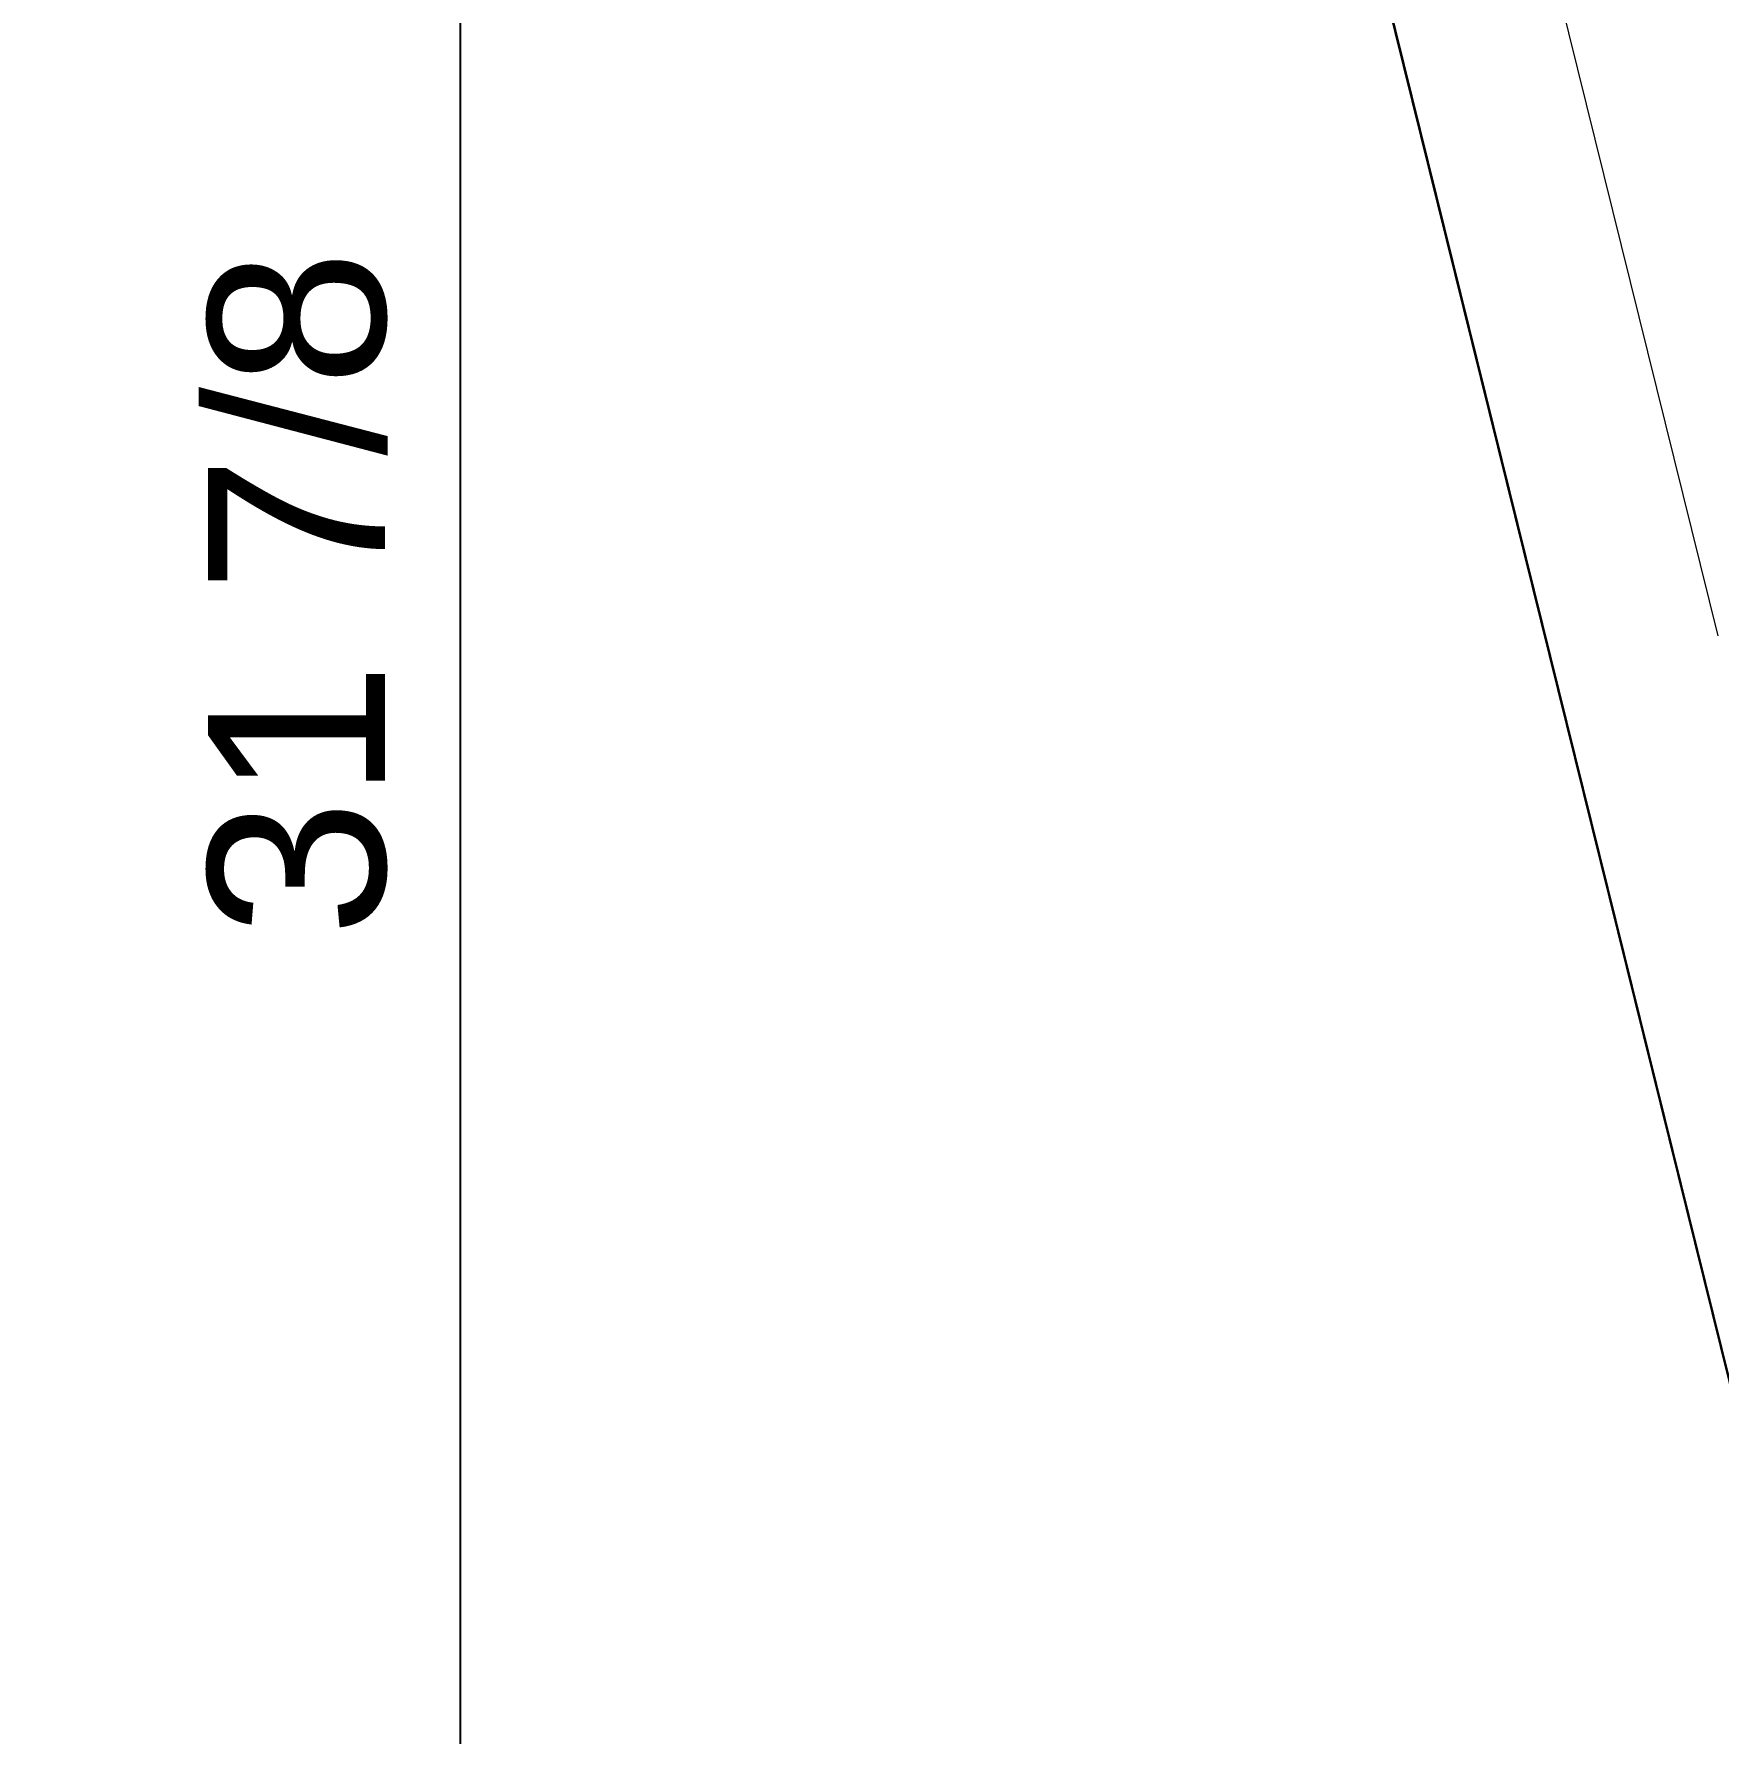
# Model space of a CAD drawing. Header units: inches. Extents: x -7 to 144, y -3 to 95.
# Drawn here: x 55.56 to 67.45, y 67.59 to 79.58 of the extents above; entities that cross this region are included whole.
import ezdxf

# ---------------------------------------------------------------- set-up
doc = ezdxf.new("R2010")
doc.units = ezdxf.units.IN
doc.layers.add('ZANO_R', color=7, linetype='Continuous', lineweight=0)
doc.layers.add('ZANO_W', color=1, linetype='Continuous', lineweight=0)
doc.styles.get("Standard").update_dxf_attribs({"font": 'arial.ttf'})
doc.dimstyles.new('amerykanie', dxfattribs={"dimtxt": 50, "dimasz": 50, "dimexe": 0.5, "dimexo": 0.5, "dimgap": 1, "dimtad": 1, "dimdec": 0, "dimzin": 0, "dimlunit": 5, "dimtxsty": 'Standard', "dimcen": 0.09, "dimclrd": 1, "dimclre": 1, "dimclrt": 1, "dimazin": 0, "dimtfac": 1, "dimtdec": 0, "dimtmove": 0, "dimatfit": 3, "dimfxl": 1, "dimtzin": 0, "dimarcsym": 1})

# ---------------------------------------------------------------- blocks, each defined once
blk = doc.blocks.new('*D355')
at = {"layer": 'ZANO_W', "color": 1, "lineweight": -2}
for p, q in [((61.998, 91.583), (58.066, 91.583)), ((58.566, 90.583), (58.566, 60.688)), ((61.371, 59.688), (58.066, 59.688))]:
    blk.add_line(p, q, dxfattribs=at)
at = {"layer": 'ZANO_W', "color": 1}
for points in [[(58.733, 90.583), (58.399, 90.583), (58.566, 91.583)], [(58.399, 60.688), (58.733, 60.688), (58.566, 59.688)]]:
    blk.add_solid(points, dxfattribs=at)
at = {"layer": 'ZANO_W', "color": 1, "insert": (57.419, 75.635), "char_height": 1.25, "attachment_point": 5, "rotation": 90}
blk.add_mtext('31 7/8', dxfattribs=at)
blk = doc.blocks.new('*D356')
at = {"layer": 'ZANO_W', "color": 1, "lineweight": -2}
for p, q in [((66.775, 83.713), (66.775, 80.42)), ((84.222, 74.88), (84.222, 81.42)), ((67.775, 80.92), (83.222, 80.92))]:
    blk.add_line(p, q, dxfattribs=at)
at = {"layer": 'ZANO_W', "color": 1}
for points in [[(67.775, 81.086), (67.775, 80.753), (66.775, 80.92)], [(83.222, 80.753), (83.222, 81.086), (84.222, 80.92)]]:
    blk.add_solid(points, dxfattribs=at)
at = {"layer": 'ZANO_W', "color": 1, "insert": (75.499, 82.066), "char_height": 1.25, "attachment_point": 5}
blk.add_mtext('17 7/16', dxfattribs=at)

msp = doc.modelspace()

# ---------------------------------------------------------------- linework, layer by layer
at = {"layer": 'ZANO_R'}
for p, q in [((67.86602, 68.69774), (63.92228, 84.6374)), ((67.82417, 68.90042), (63.93089, 84.63617)), ((67.44946, 75.33263), (65.32734, 83.90973))]:
    msp.add_line(p, q, dxfattribs=at)

# ---------------------------------------------------------------- dimensions: what is measured, and where the dimension line sits
at = {"layer": 'ZANO_W'}
dim = msp.add_linear_dim(base=(58.566, 59.68802), p1=(62.49759, 91.5826), p2=(61.87123, 59.68802), angle=90, dimstyle='amerykanie', override={"dimtxt": 1.25, "dimasz": 1, "dimgap": 0.5, "dimdec": 4, "dimaunit": 1, "dimadec": 1, "dimtdec": 4, "dimtmove": 1, "dimfrac": 2}, dxfattribs=at)
dim.commit()
dim.dimension.update_dxf_attribs({"geometry": '*D355', "text_midpoint": (57.41926, 75.63531)})
dim = msp.add_linear_dim(base=(84.22224, 80.91962), p1=(66.77486, 84.2134), p2=(84.22224, 74.38049), dimstyle='amerykanie', override={"dimtxt": 1.25, "dimasz": 1, "dimgap": 0.5, "dimdec": 4, "dimaunit": 1, "dimadec": 1, "dimtdec": 4, "dimtmove": 1, "dimfrac": 2}, dxfattribs=at)
dim.commit()
dim.dimension.update_dxf_attribs({"geometry": '*D356', "text_midpoint": (75.49855, 82.06594)})

doc.saveas('drawing.dxf')
